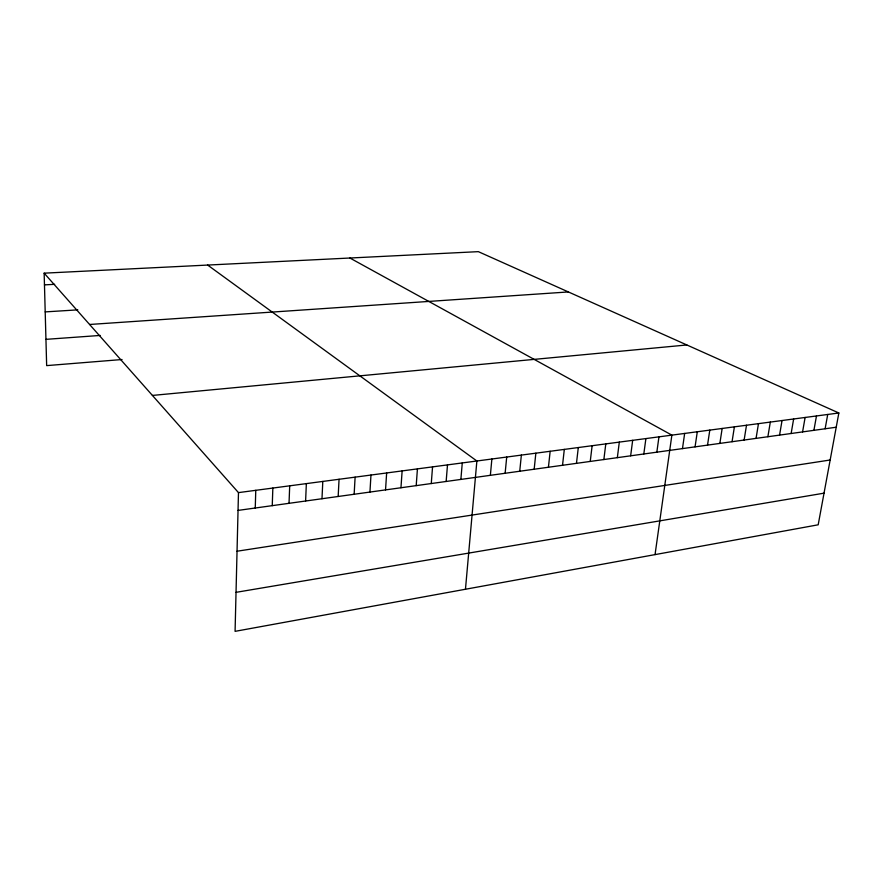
<?xml version="1.0" encoding="UTF-8"?>
<svg xmlns="http://www.w3.org/2000/svg" width="883" height="883" viewBox="0 0 883 883"><rect width="100%" height="100%" fill="white"/><g stroke="black" fill="none" stroke-linecap="round" stroke-linejoin="round"><path stroke-width="1.32" d="M44.15 273.167L238.476 492.615L235.077 631.345L818.188 524.8L838.85 412.99L478.343 251.655L44.15 273.167L46.656 365.617L122.042 359.524M255.253 508.023L255.772 490.319M272.251 505.661L272.847 488.056M289.028 503.321L289.701 485.816M305.606 501.014L306.357 483.608M321.986 498.74L322.803 481.434M338.167 496.489L339.061 479.27M354.149 494.27L355.109 477.151M369.944 492.074L370.97 475.043M385.54 489.899L386.644 472.968M400.959 487.758L402.129 470.915M416.202 485.639L417.427 468.884M431.268 483.542L432.549 466.875M446.147 481.478L447.493 464.888M460.871 479.425L462.273 462.935M465.462 589.248L476.875 461.003L207.648 265.066M490.363 475.33L491.875 459.005M505.131 473.266L506.71 457.041M519.734 471.235L521.367 455.098M534.171 469.237L535.849 453.178M548.431 467.25L550.164 451.279M562.526 465.286L564.314 449.403M576.467 463.354L578.299 447.549M590.241 461.434L592.129 445.716M603.862 459.546L605.793 443.895M617.338 457.67L619.314 442.107M630.65 455.816L632.67 440.33M643.817 453.983L645.892 438.586M656.842 452.173L658.95 436.853M655.043 554.601L671.875 435.131L349.9 258.024M682.471 448.608L684.656 433.443M695.064 446.864L697.294 431.765M707.526 445.131L709.8 430.109M719.855 443.409L722.162 428.465M732.051 441.721L734.402 426.842M744.126 440.032L746.499 425.242M756.058 438.376L758.475 423.652M767.879 436.732L770.318 422.074M779.568 435.109L782.04 420.529M791.135 433.498L793.64 418.984M802.581 431.908L805.119 417.46M813.905 430.33L816.477 415.959M825.119 428.774L827.724 414.469M236.037 592.338L824.038 493.167M237.041 551.224L830.163 459.999M238.046 510.407L836.223 427.229M238.476 492.615L838.85 412.99M152.417 395.429L686.842 344.966M45.938 339.348L100.176 335.441M89.591 324.48L568.354 291.942M45.199 311.898L77.825 309.856M44.47 284.878L54.658 284.326"/></g></svg>
